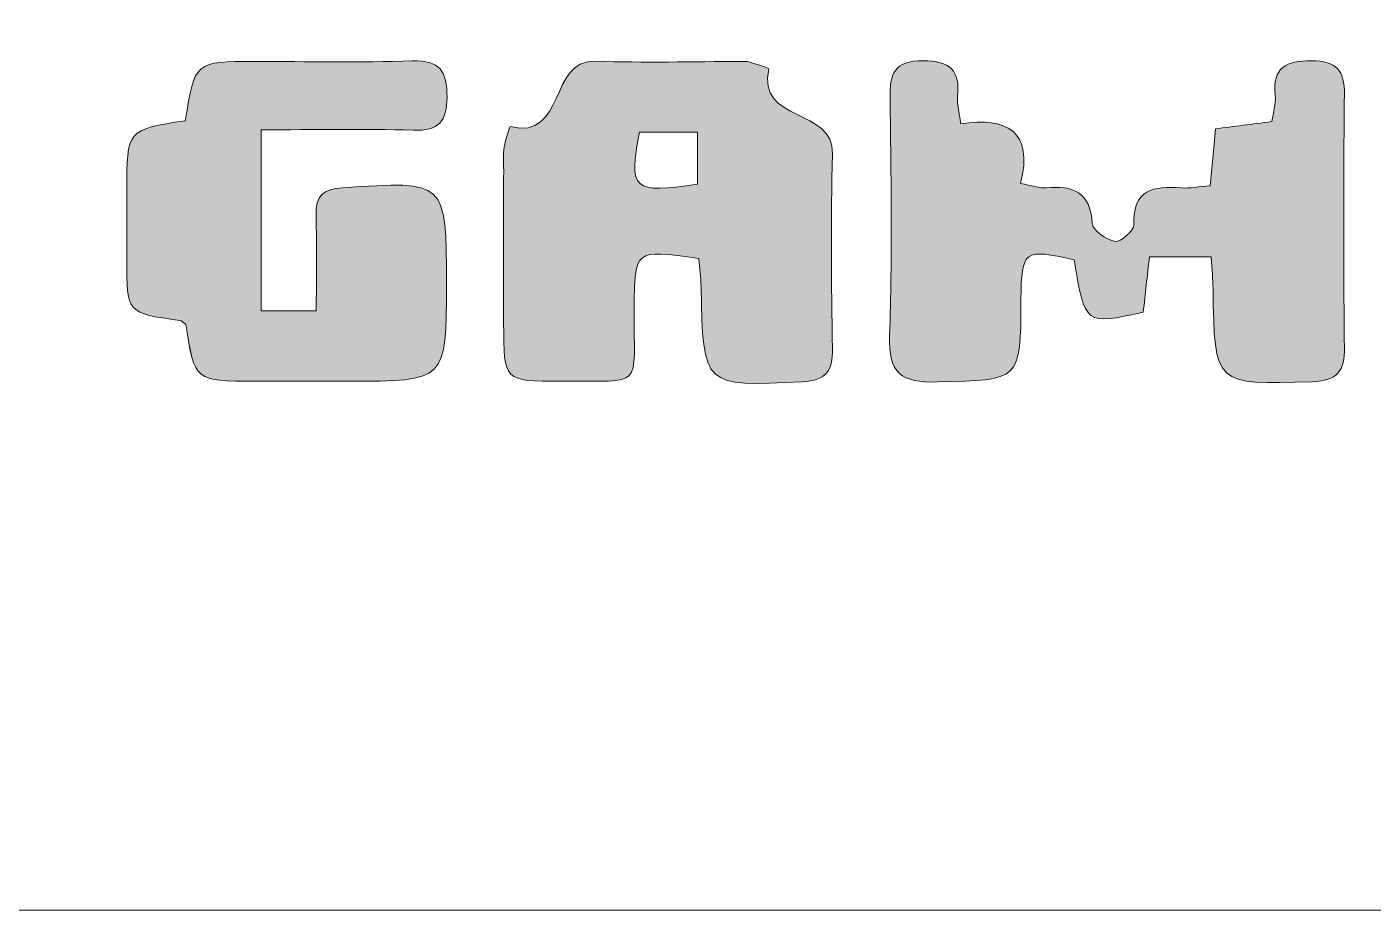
# Model space of a CAD drawing. Header units: inches. Extents: x 0 to 8, y -5.01 to 0.
# Drawn here: x 3.675 to 4.407, y -5.008 to -4.527 of the extents above; entities that cross this region are included whole.
import ezdxf

# ---------------------------------------------------------------- set-up
doc = ezdxf.new("R2010")
doc.units = ezdxf.units.IN
doc.header["$MEASUREMENT"] = 0
doc.layers.add('Layer 1', color=7, linetype='Continuous')

# ---------------------------------------------------------------- blocks, each defined once
blk = doc.blocks.new('block 2')
at = {"layer": 'Layer 1', "true_color": 0xffffff}
h = blk.add_hatch(color=7, dxfattribs=at)
edge = h.paths.add_edge_path()
edge.add_spline(control_points=[(3.761, -4.57853), (3.76614, -4.54626), (3.76614, -4.54625), (3.79909, -4.54625), (3.82755, -4.54625), (3.85602, -4.5469), (3.88445, -4.54599), (3.89944, -4.54552), (3.90354, -4.55157), (3.90341, -4.56561), (3.90329, -4.57897), (3.89893, -4.58411), (3.8852, -4.5837), (3.8582, -4.58289), (3.83117, -4.58346), (3.80227, -4.58346), (3.80227, -4.61686), (3.80227, -4.64887), (3.80227, -4.68199), (3.81179, -4.68199), (3.82053, -4.68199), (3.83227, -4.68199), (3.83227, -4.6642), (3.83264, -4.64707), (3.83213, -4.62996), (3.83181, -4.6193), (3.83596, -4.61578), (3.84665, -4.61506), (3.90308, -4.61126), (3.90306, -4.61098), (3.90308, -4.66745), (3.9031, -4.72038), (3.9031, -4.72038), (3.84924, -4.72035), (3.83258, -4.72035), (3.81592, -4.72035), (3.79926, -4.72035), (3.76607, -4.72034), (3.76607, -4.72034), (3.7613, -4.68955), (3.76023, -4.68873), (3.75922, -4.68738), (3.75805, -4.68722), (3.72917, -4.68331), (3.72916, -4.68334), (3.72915, -4.65419), (3.72915, -4.6417), (3.72915, -4.6292), (3.72915, -4.61671), (3.72916, -4.58344), (3.72916, -4.58344), (3.761, -4.57853)], knot_values=[0, 0, 0, 0, 1, 1, 1, 2, 2, 2, 3, 3, 3, 4, 4, 4, 5, 5, 5, 6, 6, 6, 7, 7, 7, 8, 8, 8, 9, 9, 9, 10, 10, 10, 11, 11, 11, 12, 12, 12, 13, 13, 13, 14, 14, 14, 15, 15, 15, 16, 16, 16, 17, 17, 17, 17], degree=3, periodic=1)
h = blk.add_hatch(color=7, dxfattribs=at)
edge = h.paths.add_edge_path()
edge.add_spline(control_points=[(4.04042, -4.65352), (4.00528, -4.64853), (4.00555, -4.64853), (4.00522, -4.68051), (4.00475, -4.72578), (4.01188, -4.71988), (3.9656, -4.7203), (3.93424, -4.72057), (3.93423, -4.72032), (3.93422, -4.68867), (3.93422, -4.6609), (3.93422, -4.63314), (3.93423, -4.60537), (3.93423, -4.60121), (3.93385, -4.59696), (3.93447, -4.5929), (3.93507, -4.58892), (3.93758, -4.58168), (3.9378, -4.58173), (3.96825, -4.5893), (3.95855, -4.54503), (3.98442, -4.54606), (4.01076, -4.54711), (4.03716, -4.54628), (4.06354, -4.54628), (4.06493, -4.54628), (4.06642, -4.54602), (4.06768, -4.54643), (4.07152, -4.54763), (4.07867, -4.54993), (4.07856, -4.55037), (4.07163, -4.57968), (4.11397, -4.5713), (4.11321, -4.59658), (4.11217, -4.63194), (4.11263, -4.66737), (4.11312, -4.70277), (4.11328, -4.71474), (4.10989, -4.71994), (4.09683, -4.72061), (4.04266, -4.72332), (4.0427, -4.72373), (4.04163, -4.6688), (4.04153, -4.66404), (4.04088, -4.65929), (4.04042, -4.65352)], knot_values=[0, 0, 0, 0, 1, 1, 1, 2, 2, 2, 3, 3, 3, 4, 4, 4, 5, 5, 5, 6, 6, 6, 7, 7, 7, 8, 8, 8, 9, 9, 9, 10, 10, 10, 11, 11, 11, 12, 12, 12, 13, 13, 13, 14, 14, 14, 15, 15, 15, 15], degree=3, periodic=1)
edge = h.paths.add_edge_path()
edge.add_spline(control_points=[(4.03973, -4.61301), (4.03973, -4.60282), (4.03973, -4.59374), (4.03973, -4.58474), (4.02778, -4.58474), (4.0178, -4.58474), (4.00806, -4.58474), (4.00198, -4.61601), (4.00477, -4.61849), (4.03973, -4.61301)], knot_values=[0, 0, 0, 0, 1, 1, 1, 2, 2, 2, 3, 3, 3, 3], degree=3, periodic=1)
h = blk.add_hatch(color=7, dxfattribs=at)
edge = h.paths.add_edge_path()
edge.add_spline(control_points=[(4.31927, -4.65262), (4.30725, -4.65262), (4.29715, -4.65262), (4.28562, -4.65262), (4.28446, -4.66307), (4.28335, -4.67304), (4.28228, -4.68269), (4.25068, -4.68989), (4.25054, -4.68978), (4.24474, -4.65432), (4.21746, -4.64794), (4.21585, -4.64912), (4.21574, -4.67569), (4.21554, -4.72055), (4.21551, -4.71963), (4.17023, -4.72078), (4.15066, -4.72127), (4.14346, -4.71624), (4.14422, -4.6955), (4.14578, -4.65251), (4.14502, -4.60942), (4.14449, -4.56637), (4.14433, -4.55318), (4.14653, -4.54572), (4.16239, -4.54583), (4.17716, -4.54593), (4.18266, -4.55119), (4.18123, -4.56543), (4.18084, -4.56939), (4.18217, -4.57353), (4.18305, -4.58017), (4.20764, -4.57633), (4.22286, -4.58415), (4.21547, -4.61266), (4.22161, -4.61378), (4.22564, -4.61541), (4.22948, -4.61506), (4.24406, -4.61373), (4.25353, -4.61726), (4.25448, -4.63441), (4.25468, -4.63814), (4.26214, -4.64335), (4.26694, -4.64426), (4.26987, -4.6448), (4.27733, -4.63829), (4.27721, -4.63519), (4.27637, -4.61552), (4.28822, -4.61412), (4.30292, -4.61513), (4.30762, -4.61544), (4.31241, -4.61443), (4.31873, -4.61389), (4.31966, -4.6039), (4.32053, -4.59451), (4.32161, -4.58295), (4.33148, -4.58168), (4.34139, -4.5804), (4.35227, -4.57901), (4.35296, -4.57392), (4.35453, -4.56917), (4.35407, -4.56464), (4.35251, -4.54941), (4.35996, -4.5459), (4.37378, -4.54593), (4.38744, -4.54597), (4.3919, -4.55096), (4.39174, -4.56436), (4.39118, -4.61018), (4.39121, -4.65601), (4.39174, -4.70184), (4.39189, -4.71487), (4.38808, -4.72015), (4.37413, -4.72062), (4.32098, -4.72243), (4.321, -4.72289), (4.32024, -4.66965), (4.32018, -4.66482), (4.3197, -4.66002), (4.31927, -4.65262)], knot_values=[0, 0, 0, 0, 1, 1, 1, 2, 2, 2, 3, 3, 3, 4, 4, 4, 5, 5, 5, 6, 6, 6, 7, 7, 7, 8, 8, 8, 9, 9, 9, 10, 10, 10, 11, 11, 11, 12, 12, 12, 13, 13, 13, 14, 14, 14, 15, 15, 15, 16, 16, 16, 17, 17, 17, 18, 18, 18, 19, 19, 19, 20, 20, 20, 21, 21, 21, 22, 22, 22, 23, 23, 23, 24, 24, 24, 25, 25, 25, 26, 26, 26, 26], degree=3, periodic=1)
at = {"layer": 'Layer 1', "lineweight": 0}
for points, knots in [([(0.00417, -0.00416), (2.67083, -0.00416), (5.3375, -0.00416), (8.00416, -0.00416), (8.00416, -1.67221), (8.00416, -3.34026), (8.00416, -5.00833), (5.3375, -5.00833), (2.67084, -5.00833), (0.00417, -5.00833), (0.00417, -3.34028), (0.00417, -1.67221), (0.00417, -0.00416)], [0, 0, 0, 0, 1, 1, 1, 2, 2, 2, 3, 3, 3, 4, 4, 4, 4]), ([(3.761, -4.57853), (3.72916, -4.58344), (3.72916, -4.58344), (3.72915, -4.61671), (3.72915, -4.6292), (3.72915, -4.6417), (3.72915, -4.65419), (3.72916, -4.68334), (3.72917, -4.68331), (3.75805, -4.68722), (3.75922, -4.68738), (3.76023, -4.68873), (3.76128, -4.68956), (3.76607, -4.72034), (3.76607, -4.72034), (3.79926, -4.72035), (3.81592, -4.72035), (3.83258, -4.72035), (3.84924, -4.72035), (3.9031, -4.72038), (3.9031, -4.72038), (3.90308, -4.66745), (3.90306, -4.61098), (3.90308, -4.61126), (3.84665, -4.61506), (3.83596, -4.61578), (3.83181, -4.6193), (3.83213, -4.62996), (3.83264, -4.64707), (3.83227, -4.6642), (3.83227, -4.68199), (3.82053, -4.68199), (3.81179, -4.68199), (3.80227, -4.68199), (3.80227, -4.64887), (3.80227, -4.61686), (3.80227, -4.58346), (3.83117, -4.58346), (3.8582, -4.58289), (3.8852, -4.5837), (3.89893, -4.58411), (3.90329, -4.57897), (3.90341, -4.56561), (3.90354, -4.55157), (3.89944, -4.54552), (3.88445, -4.54599), (3.85602, -4.5469), (3.82755, -4.54625), (3.79909, -4.54625), (3.76614, -4.54625), (3.76614, -4.54626), (3.761, -4.57853)], [0, 0, 0, 0, 1, 1, 1, 2, 2, 2, 3, 3, 3, 4, 4, 4, 5, 5, 5, 6, 6, 6, 7, 7, 7, 8, 8, 8, 9, 9, 9, 10, 10, 10, 11, 11, 11, 12, 12, 12, 13, 13, 13, 14, 14, 14, 15, 15, 15, 16, 16, 16, 17, 17, 17, 17]), ([(3.761, -4.57853), (3.76614, -4.54626), (3.76614, -4.54625), (3.79909, -4.54625), (3.82755, -4.54625), (3.85602, -4.5469), (3.88445, -4.54599), (3.89944, -4.54552), (3.90354, -4.55157), (3.90341, -4.56561), (3.90329, -4.57897), (3.89893, -4.58411), (3.8852, -4.5837), (3.8582, -4.58289), (3.83117, -4.58346), (3.80227, -4.58346), (3.80227, -4.61686), (3.80227, -4.64887), (3.80227, -4.68199), (3.81179, -4.68199), (3.82053, -4.68199), (3.83227, -4.68199), (3.83227, -4.6642), (3.83264, -4.64707), (3.83213, -4.62996), (3.83181, -4.6193), (3.83596, -4.61578), (3.84665, -4.61506), (3.90308, -4.61126), (3.90306, -4.61098), (3.90308, -4.66745), (3.9031, -4.72038), (3.9031, -4.72038), (3.84924, -4.72035), (3.83258, -4.72035), (3.81592, -4.72035), (3.79926, -4.72035), (3.76607, -4.72034), (3.76607, -4.72034), (3.7613, -4.68955), (3.76023, -4.68873), (3.75922, -4.68738), (3.75805, -4.68722), (3.72917, -4.68331), (3.72916, -4.68334), (3.72915, -4.65419), (3.72915, -4.6417), (3.72915, -4.6292), (3.72915, -4.61671), (3.72916, -4.58344), (3.72916, -4.58344), (3.761, -4.57853)], [0, 0, 0, 0, 1, 1, 1, 2, 2, 2, 3, 3, 3, 4, 4, 4, 5, 5, 5, 6, 6, 6, 7, 7, 7, 8, 8, 8, 9, 9, 9, 10, 10, 10, 11, 11, 11, 12, 12, 12, 13, 13, 13, 14, 14, 14, 15, 15, 15, 16, 16, 16, 17, 17, 17, 17]), ([(4.04042, -4.65352), (4.04088, -4.65929), (4.04153, -4.66404), (4.04163, -4.6688), (4.0427, -4.72373), (4.04266, -4.72332), (4.09683, -4.72061), (4.10989, -4.71994), (4.11328, -4.71474), (4.11312, -4.70277), (4.11263, -4.66737), (4.11217, -4.63194), (4.11321, -4.59658), (4.11397, -4.5713), (4.07163, -4.57968), (4.07856, -4.55037), (4.07867, -4.54993), (4.07152, -4.54763), (4.06768, -4.54643), (4.06642, -4.54602), (4.06493, -4.54628), (4.06354, -4.54628), (4.03716, -4.54628), (4.01076, -4.54711), (3.98442, -4.54606), (3.95855, -4.54503), (3.96825, -4.5893), (3.9378, -4.58173), (3.93758, -4.58168), (3.93507, -4.58892), (3.93447, -4.5929), (3.93385, -4.59696), (3.93423, -4.60121), (3.93423, -4.60537), (3.93422, -4.63314), (3.93422, -4.6609), (3.93422, -4.68867), (3.93423, -4.72032), (3.93424, -4.72057), (3.9656, -4.7203), (4.01188, -4.71988), (4.00475, -4.72578), (4.00522, -4.68051), (4.00555, -4.64853), (4.00528, -4.64853), (4.04042, -4.65352)], [0, 0, 0, 0, 1, 1, 1, 2, 2, 2, 3, 3, 3, 4, 4, 4, 5, 5, 5, 6, 6, 6, 7, 7, 7, 8, 8, 8, 9, 9, 9, 10, 10, 10, 11, 11, 11, 12, 12, 12, 13, 13, 13, 14, 14, 14, 15, 15, 15, 15]), ([(4.04042, -4.65352), (4.00528, -4.64853), (4.00555, -4.64853), (4.00522, -4.68051), (4.00475, -4.72578), (4.01188, -4.71988), (3.9656, -4.7203), (3.93424, -4.72057), (3.93423, -4.72032), (3.93422, -4.68867), (3.93422, -4.6609), (3.93422, -4.63314), (3.93423, -4.60537), (3.93423, -4.60121), (3.93385, -4.59696), (3.93447, -4.5929), (3.93507, -4.58892), (3.93758, -4.58168), (3.9378, -4.58173), (3.96825, -4.5893), (3.95855, -4.54503), (3.98442, -4.54606), (4.01076, -4.54711), (4.03716, -4.54628), (4.06354, -4.54628), (4.06493, -4.54628), (4.06642, -4.54602), (4.06768, -4.54643), (4.07152, -4.54763), (4.07867, -4.54993), (4.07856, -4.55037), (4.07163, -4.57968), (4.11397, -4.5713), (4.11321, -4.59658), (4.11217, -4.63194), (4.11263, -4.66737), (4.11312, -4.70277), (4.11328, -4.71474), (4.10989, -4.71994), (4.09683, -4.72061), (4.04266, -4.72332), (4.0427, -4.72373), (4.04163, -4.6688), (4.04153, -4.66404), (4.04088, -4.65929), (4.04042, -4.65352)], [0, 0, 0, 0, 1, 1, 1, 2, 2, 2, 3, 3, 3, 4, 4, 4, 5, 5, 5, 6, 6, 6, 7, 7, 7, 8, 8, 8, 9, 9, 9, 10, 10, 10, 11, 11, 11, 12, 12, 12, 13, 13, 13, 14, 14, 14, 15, 15, 15, 15]), ([(4.31927, -4.65262), (4.3197, -4.66002), (4.32018, -4.66482), (4.32024, -4.66965), (4.321, -4.72289), (4.32098, -4.72243), (4.37413, -4.72062), (4.38808, -4.72015), (4.39189, -4.71487), (4.39174, -4.70184), (4.39121, -4.65601), (4.39118, -4.61018), (4.39174, -4.56436), (4.3919, -4.55096), (4.38744, -4.54597), (4.37378, -4.54593), (4.35996, -4.5459), (4.35251, -4.54941), (4.35407, -4.56464), (4.35453, -4.56917), (4.35296, -4.57392), (4.35227, -4.57901), (4.34139, -4.5804), (4.33148, -4.58168), (4.32161, -4.58295), (4.32053, -4.59451), (4.31966, -4.6039), (4.31873, -4.61389), (4.31241, -4.61443), (4.30762, -4.61544), (4.30292, -4.61513), (4.28822, -4.61412), (4.27637, -4.61552), (4.27721, -4.63519), (4.27733, -4.63829), (4.26987, -4.6448), (4.26694, -4.64426), (4.26214, -4.64335), (4.25468, -4.63814), (4.25448, -4.63441), (4.25353, -4.61726), (4.24406, -4.61373), (4.22948, -4.61506), (4.22564, -4.61541), (4.22161, -4.61378), (4.21547, -4.61266), (4.22286, -4.58415), (4.20764, -4.57633), (4.18305, -4.58017), (4.18217, -4.57353), (4.18084, -4.56939), (4.18123, -4.56543), (4.18266, -4.55119), (4.17716, -4.54593), (4.16239, -4.54583), (4.14653, -4.54572), (4.14433, -4.55318), (4.14449, -4.56637), (4.14502, -4.60942), (4.14578, -4.65251), (4.14422, -4.6955), (4.14346, -4.71624), (4.15066, -4.72127), (4.17023, -4.72078), (4.21551, -4.71963), (4.21554, -4.72055), (4.21574, -4.67569), (4.21585, -4.64912), (4.21746, -4.64794), (4.24474, -4.65432), (4.25054, -4.68978), (4.25068, -4.68989), (4.28228, -4.68269), (4.28335, -4.67304), (4.28446, -4.66307), (4.28562, -4.65262), (4.29715, -4.65262), (4.30725, -4.65262), (4.31927, -4.65262)], [0, 0, 0, 0, 1, 1, 1, 2, 2, 2, 3, 3, 3, 4, 4, 4, 5, 5, 5, 6, 6, 6, 7, 7, 7, 8, 8, 8, 9, 9, 9, 10, 10, 10, 11, 11, 11, 12, 12, 12, 13, 13, 13, 14, 14, 14, 15, 15, 15, 16, 16, 16, 17, 17, 17, 18, 18, 18, 19, 19, 19, 20, 20, 20, 21, 21, 21, 22, 22, 22, 23, 23, 23, 24, 24, 24, 25, 25, 25, 26, 26, 26, 26]), ([(4.31927, -4.65262), (4.30725, -4.65262), (4.29715, -4.65262), (4.28562, -4.65262), (4.28446, -4.66307), (4.28335, -4.67304), (4.28228, -4.68269), (4.25068, -4.68989), (4.25054, -4.68978), (4.24474, -4.65432), (4.21746, -4.64794), (4.21585, -4.64912), (4.21574, -4.67569), (4.21554, -4.72055), (4.21551, -4.71963), (4.17023, -4.72078), (4.15066, -4.72127), (4.14346, -4.71624), (4.14422, -4.6955), (4.14578, -4.65251), (4.14502, -4.60942), (4.14449, -4.56637), (4.14433, -4.55318), (4.14653, -4.54572), (4.16239, -4.54583), (4.17716, -4.54593), (4.18266, -4.55119), (4.18123, -4.56543), (4.18084, -4.56939), (4.18217, -4.57353), (4.18305, -4.58017), (4.20764, -4.57633), (4.22286, -4.58415), (4.21547, -4.61266), (4.22161, -4.61378), (4.22564, -4.61541), (4.22948, -4.61506), (4.24406, -4.61373), (4.25353, -4.61726), (4.25448, -4.63441), (4.25468, -4.63814), (4.26214, -4.64335), (4.26694, -4.64426), (4.26987, -4.6448), (4.27733, -4.63829), (4.27721, -4.63519), (4.27637, -4.61552), (4.28822, -4.61412), (4.30292, -4.61513), (4.30762, -4.61544), (4.31241, -4.61443), (4.31873, -4.61389), (4.31966, -4.6039), (4.32053, -4.59451), (4.32161, -4.58295), (4.33148, -4.58168), (4.34139, -4.5804), (4.35227, -4.57901), (4.35296, -4.57392), (4.35453, -4.56917), (4.35407, -4.56464), (4.35251, -4.54941), (4.35996, -4.5459), (4.37378, -4.54593), (4.38744, -4.54597), (4.3919, -4.55096), (4.39174, -4.56436), (4.39118, -4.61018), (4.39121, -4.65601), (4.39174, -4.70184), (4.39189, -4.71487), (4.38808, -4.72015), (4.37413, -4.72062), (4.32098, -4.72243), (4.321, -4.72289), (4.32024, -4.66965), (4.32018, -4.66482), (4.3197, -4.66002), (4.31927, -4.65262)], [0, 0, 0, 0, 1, 1, 1, 2, 2, 2, 3, 3, 3, 4, 4, 4, 5, 5, 5, 6, 6, 6, 7, 7, 7, 8, 8, 8, 9, 9, 9, 10, 10, 10, 11, 11, 11, 12, 12, 12, 13, 13, 13, 14, 14, 14, 15, 15, 15, 16, 16, 16, 17, 17, 17, 18, 18, 18, 19, 19, 19, 20, 20, 20, 21, 21, 21, 22, 22, 22, 23, 23, 23, 24, 24, 24, 25, 25, 25, 26, 26, 26, 26]), ([(4.03973, -4.61301), (4.03973, -4.60282), (4.03973, -4.59374), (4.03973, -4.58474), (4.02778, -4.58474), (4.0178, -4.58474), (4.00806, -4.58474), (4.00198, -4.61601), (4.00477, -4.61849), (4.03973, -4.61301)], [0, 0, 0, 0, 1, 1, 1, 2, 2, 2, 3, 3, 3, 3]), ([(4.03973, -4.61301), (4.00477, -4.61849), (4.00198, -4.61601), (4.00806, -4.58474), (4.0178, -4.58474), (4.02778, -4.58474), (4.03973, -4.58474), (4.03973, -4.59374), (4.03973, -4.60282), (4.03973, -4.61301)], [0, 0, 0, 0, 1, 1, 1, 2, 2, 2, 3, 3, 3, 3])]:
    blk.add_open_spline(points, degree=3, knots=knots, dxfattribs=at)

msp = doc.modelspace()

# ---------------------------------------------------------------- block references
at = {"layer": 'Layer 1'}
msp.add_blockref('block 2', (0, 0), dxfattribs=at)

doc.saveas('drawing.dxf')
